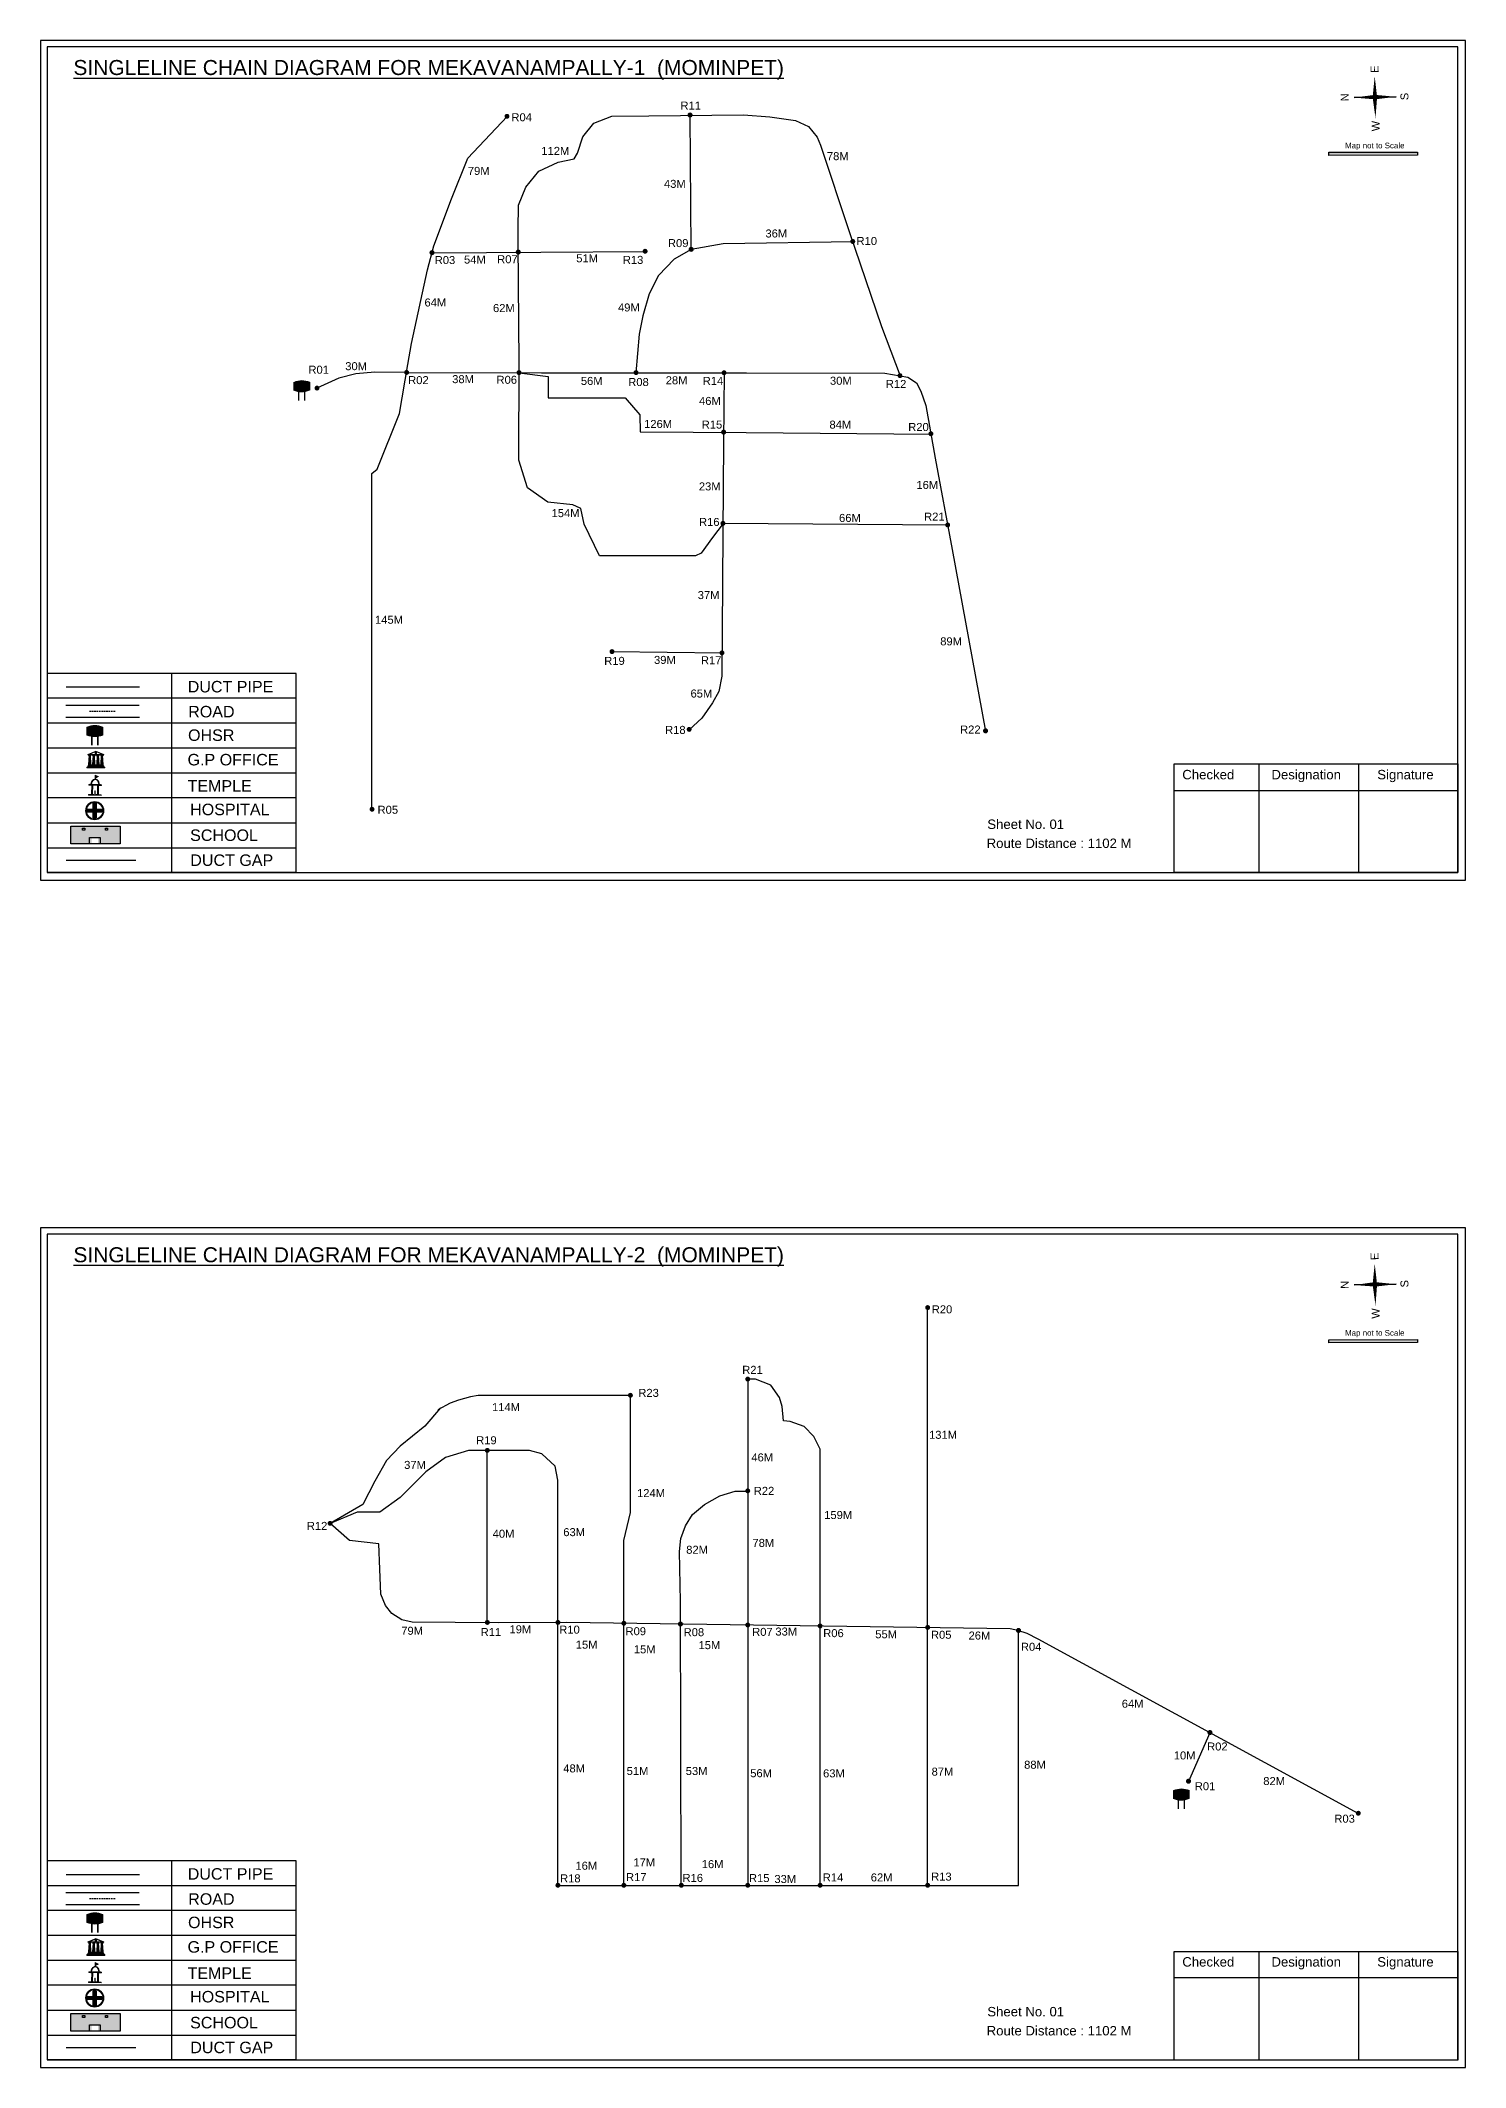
# Model space of a CAD drawing. Header units: inches. Extents: x 1241 to 8862, y 322 to 2472.
# Drawn here: x 1241 to 2131, y 1206 to 2472 of the extents above; entities that cross this region are included whole.
import ezdxf

# ---------------------------------------------------------------- set-up
doc = ezdxf.new("R2010")
doc.units = ezdxf.units.IN
doc.header["$MEASUREMENT"] = 0
doc.linetypes.add('DASHEDX2', pattern=[1.5, 1, -0.5])
for name, color, linetype in [('LANDMARK', 7, 'Continuous'), ('OHT', 7, 'Continuous'), ('pipe', 5, 'Continuous')]:
    doc.layers.add(name, color=color, linetype=linetype)
doc.styles.get("Standard").update_dxf_attribs({"font": 'arial.ttf'})

# ---------------------------------------------------------------- blocks, each defined once
blk = doc.blocks.new('OHT')
at = {"linetype": 'Continuous', "lineweight": 0, "true_color": 0x0ffffc}
blk.add_hatch(color=4, dxfattribs=at).paths.add_polyline_path([(0.01, 1), (0, 1, 0.101323), (-0.4, 0.92), (-0.4, 0.52, 0.194075), (0.4, 0.52), (0.4, 0.92, 0.097877)])
at = {"color": 4, "linetype": 'Continuous', "lineweight": 0, "true_color": 0x0ffffc, "flags": 128}
for points in [[(-0.4, 0.52), (-0.4, 0.92)], [(0.4, 0.52), (0.4, 0.92)]]:
    blk.add_lwpolyline(points, dxfattribs=at)
at = {"color": 4, "linetype": 'Continuous', "lineweight": 0, "true_color": 0x0ffffc, "const_width": 0.075, "flags": 128}
for points in [[(-0.15, 0), (-0.15, 0.48)], [(0.15, 0), (0.15, 0.47)]]:
    blk.add_lwpolyline(points, dxfattribs=at)
at = {"color": 4, "linetype": 'Continuous', "lineweight": 0, "true_color": 0x0ffffc}
for centre, radius, start, end in [((0.01, -0.02), 1.02, 67.3109, 113.4711), ((0, 1.51), 1.07, 247.7682, 291.7007)]:
    blk.add_arc(centre, radius, start, end, dxfattribs=at)
blk = doc.blocks.new('Government_Office')
at = {"linetype": 'Continuous', "lineweight": 0, "true_color": 0xff0000}
for points in [[(-0.5, 0.05), (0.5, 0.05), (0.5, 0), (-0.5, 0)], [(-0.45, 0.08), (-0.45, 0.12), (0.45, 0.12), (0.45, 0.08)], [(-0.4, 0.14), (-0.4, 0.18), (0.4, 0.18), (0.4, 0.14)]]:
    blk.add_hatch(color=1, dxfattribs=at).paths.add_polyline_path(points)
h = blk.add_hatch(color=1, dxfattribs=at)
h.paths.add_polyline_path([(0.44, 0.72), (0.45, 0.75), (0, 0.93), (-0.45, 0.75), (-0.44, 0.72)])
h.paths.add_polyline_path([(0.36, 0.75), (-0.36, 0.75), (0, 0.9)], flags=16)
h.paths.add_polyline_path([(0, 0.78, -1), (0, 0.87, -1)], flags=0)
h = blk.add_hatch(color=1, dxfattribs=at)
edge = h.paths.add_edge_path()
edge.add_line((-0.27, 0.2), (-0.3, 0.68))
edge.add_line((-0.3, 0.68), (-0.29, 0.68))
edge.add_arc((-0.28, 0.69), 0.0176, 225.304, 441.5659)
edge.add_line((-0.28, 0.7), (-0.39, 0.7))
edge.add_arc((-0.39, 0.69), 0.0176, 98.4341, 314.696)
edge.add_line((-0.38, 0.68), (-0.37, 0.68))
edge.add_line((-0.37, 0.68), (-0.4, 0.2))
edge.add_line((-0.4, 0.2), (-0.27, 0.2))
h = blk.add_hatch(color=1, dxfattribs=at)
edge = h.paths.add_edge_path()
edge.add_line((-0.05, 0.2), (-0.07, 0.68))
edge.add_line((-0.07, 0.68), (-0.07, 0.68))
edge.add_arc((-0.05, 0.69), 0.0176, 225.304, 441.5659)
edge.add_line((-0.05, 0.7), (-0.17, 0.7))
edge.add_arc((-0.17, 0.69), 0.0176, 98.4341, 314.696)
edge.add_line((-0.16, 0.68), (-0.15, 0.68))
edge.add_line((-0.15, 0.68), (-0.18, 0.2))
edge.add_line((-0.18, 0.2), (-0.05, 0.2))
h = blk.add_hatch(color=1, dxfattribs=at)
edge = h.paths.add_edge_path()
edge.add_arc((0, 0.83), 0.0467, 90, 270)
edge.add_arc((0, 0.83), 0.0467, 270, 450)
h = blk.add_hatch(color=1, dxfattribs=at)
edge = h.paths.add_edge_path()
edge.add_line((0.18, 0.2), (0.15, 0.68))
edge.add_line((0.15, 0.68), (0.16, 0.68))
edge.add_arc((0.17, 0.69), 0.0176, 225.304, 441.5659)
edge.add_line((0.17, 0.7), (0.05, 0.7))
edge.add_arc((0.05, 0.69), 0.0176, 98.4341, 314.696)
edge.add_line((0.07, 0.68), (0.07, 0.68))
edge.add_line((0.07, 0.68), (0.05, 0.2))
edge.add_line((0.05, 0.2), (0.18, 0.2))
h = blk.add_hatch(color=1, dxfattribs=at)
edge = h.paths.add_edge_path()
edge.add_line((0.4, 0.2), (0.37, 0.68))
edge.add_line((0.37, 0.68), (0.38, 0.68))
edge.add_arc((0.39, 0.69), 0.0176, 225.304, 441.5659)
edge.add_line((0.4, 0.7), (0.28, 0.7))
edge.add_arc((0.28, 0.69), 0.0176, 98.4341, 314.696)
edge.add_line((0.29, 0.68), (0.3, 0.68))
edge.add_line((0.3, 0.68), (0.27, 0.2))
edge.add_line((0.27, 0.2), (0.4, 0.2))
at = {"color": 1, "linetype": 'Continuous', "lineweight": 0, "true_color": 0xff0000, "flags": 128}
for points in [[(-0.5, 0.05), (0.5, 0.05), (0.5, 0), (-0.5, 0)], [(-0.45, 0.75), (-0.44, 0.72), (0.44, 0.72), (0.45, 0.75), (0, 0.93)], [(-0.45, 0.08), (-0.45, 0.12), (0.45, 0.12), (0.45, 0.08)], [(-0.4, 0.14), (-0.4, 0.18), (0.4, 0.18), (0.4, 0.14)], [(-0.36, 0.75), (0.36, 0.75), (0, 0.9)]]:
    blk.add_lwpolyline(points, close=True, dxfattribs=at)
for points in [[(-0.27, 0.2), (-0.3, 0.68), (-0.29, 0.68, 1.379694), (-0.28, 0.7), (-0.39, 0.7, 1.379694), (-0.38, 0.68), (-0.37, 0.68), (-0.4, 0.2)], [(-0.05, 0.2), (-0.07, 0.68), (-0.07, 0.68, 1.379694), (-0.05, 0.7), (-0.17, 0.7, 1.379694), (-0.16, 0.68), (-0.15, 0.68), (-0.18, 0.2)], [(0, 0.87, 1), (0, 0.78, 1)], [(0.18, 0.2), (0.15, 0.68), (0.16, 0.68, 1.379694), (0.17, 0.7), (0.05, 0.7, 1.379694), (0.07, 0.68), (0.07, 0.68), (0.05, 0.2)], [(0.4, 0.2), (0.37, 0.68), (0.38, 0.68, 1.379694), (0.4, 0.7), (0.28, 0.7, 1.379694), (0.29, 0.68), (0.3, 0.68), (0.27, 0.2)]]:
    blk.add_lwpolyline(points, format="xyb", close=True, dxfattribs=at)
blk = doc.blocks.new('Temple')
at = {"linetype": 'Continuous', "lineweight": 0, "true_color": 0xff0000}
h = blk.add_hatch(color=1, dxfattribs=at)
edge = h.paths.add_edge_path()
edge.add_line((0.17, 0.49), (0.22, 0.49))
edge.add_line((0.22, 0.49), (0.22, 0.5))
edge.add_line((0.22, 0.5), (0.31, 0.5))
edge.add_line((0.31, 0.5), (0.31, 0.53))
edge.add_line((0.31, 0.53), (0.26, 0.53))
edge.add_line((0.26, 0.53), (0.26, 0.54))
edge.add_line((0.26, 0.54), (0.2, 0.54))
edge.add_spline(control_points=[(0.2, 0.54), (0.2, 0.59), (0.19, 0.64), (0.14, 0.74), (0.09, 0.79), (0.03, 0.8), (0.02, 0.81), (0.01, 0.81)], knot_values=[4.712389, 4.712389, 4.712389, 4.712389, 5.278166, 5.278166, 6.117402, 6.117402, 6.223801, 6.223801, 6.223801, 6.223801], degree=3, periodic=0)
edge.add_line((0.01, 0.81), (0.01, 0.79))
edge.add_line((0.01, 0.79), (-0.01, 0.79))
edge.add_line((-0.01, 0.79), (-0.01, 0.81))
edge.add_spline(control_points=[(-0.01, 0.81), (-0.05, 0.8), (-0.1, 0.78), (-0.17, 0.7), (-0.2, 0.63), (-0.2, 0.55), (-0.2, 0.55), (-0.2, 0.54)], knot_values=[6.343965, 6.343965, 6.343965, 6.343965, 6.956638, 6.956638, 7.795874, 7.795874, 7.853982, 7.853982, 7.853982, 7.853982], degree=3, periodic=0)
edge.add_line((-0.2, 0.54), (-0.26, 0.54))
edge.add_line((-0.26, 0.54), (-0.26, 0.53))
edge.add_line((-0.26, 0.53), (-0.31, 0.53))
edge.add_line((-0.31, 0.53), (-0.31, 0.5))
edge.add_line((-0.31, 0.5), (-0.22, 0.5))
edge.add_line((-0.22, 0.5), (-0.22, 0.49))
edge.add_line((-0.22, 0.49), (-0.17, 0.49))
edge.add_line((-0.17, 0.49), (-0.17, 0.07))
edge.add_arc((-0.2, 0.07), 0.03, -90, 0, ccw=False)
edge.add_line((-0.2, 0.04), (-0.26, 0.04))
edge.add_line((-0.26, 0.04), (-0.26, 0.03))
edge.add_line((-0.26, 0.03), (-0.31, 0.03))
edge.add_line((-0.31, 0.03), (-0.31, 0))
edge.add_line((-0.31, 0), (0.31, 0))
edge.add_line((0.31, 0), (0.31, 0.03))
edge.add_line((0.31, 0.03), (0.26, 0.03))
edge.add_line((0.26, 0.03), (0.26, 0.04))
edge.add_line((0.26, 0.04), (0.2, 0.04))
edge.add_arc((0.2, 0.07), 0.03, 180, 270, ccw=False)
edge.add_line((0.17, 0.07), (0.17, 0.49))
h.paths.add_polyline_path([(0.12, 0.07, -0.414214), (0.1, 0.04), (0.05, 0.04), (0.05, 0.03), (-0.05, 0.03), (-0.05, 0.04), (-0.1, 0.04, -0.414214), (-0.12, 0.07), (-0.12, 0.5), (0.12, 0.5)], flags=16)
edge = h.paths.add_edge_path(flags=16)
edge.add_ellipse((0, 0.54), major_axis=(0, 0.242), ratio=0.722808, start_angle=270, end_angle=450, ccw=False)
edge.add_line((0.17, 0.54), (-0.17, 0.54))
h.paths.add_polyline_path([(0.01, 0.23), (0.01, 0.07), (-0.01, 0.07), (-0.01, 0.23)], flags=0)
at = {"linetype": 'Continuous', "lineweight": 0, "true_color": 0xe66000}
blk.add_hatch(color=32, dxfattribs=at).paths.add_polyline_path([(-0.01, 1), (0.15, 0.93), (0, 0.85)])
at = {"linetype": 'Continuous', "lineweight": 0, "true_color": 0xff0000}
h = blk.add_hatch(color=1, dxfattribs=at)
edge = h.paths.add_edge_path()
edge.add_line((0.01, 0.86), (0, 0.85))
edge.add_line((0, 0.85), (0, 0.93))
edge.add_line((0, 0.93), (-0.01, 0.93))
edge.add_line((-0.01, 0.93), (-0.01, 0.81))
edge.add_spline(control_points=[(-0.01, 0.81), (0, 0.81), (0, 0.81), (0.01, 0.81)], knot_values=[6.223801, 6.223801, 6.223801, 6.223801, 6.343965, 6.343965, 6.343965, 6.343965], degree=3, periodic=0)
edge.add_line((0.01, 0.81), (0.01, 0.86))
h = blk.add_hatch(color=1, dxfattribs=at)
edge = h.paths.add_edge_path()
edge.add_line((0.01, 0.79), (0.01, 0.81))
edge.add_spline(control_points=[(0.01, 0.81), (0, 0.81), (0, 0.81), (-0.01, 0.81)], knot_values=[6.223801, 6.223801, 6.223801, 6.223801, 6.343965, 6.343965, 6.343965, 6.343965], degree=3, periodic=0)
edge.add_line((-0.01, 0.81), (-0.01, 0.79))
edge.add_line((-0.01, 0.79), (0.01, 0.79))
at = {"color": 1, "linetype": 'Continuous', "lineweight": 0, "true_color": 0xff0000, "flags": 128}
blk.add_lwpolyline([(0.2, 0.54), (0.26, 0.54), (0.26, 0.53), (0.31, 0.53), (0.31, 0.5), (0.22, 0.5), (0.22, 0.49), (0.17, 0.49), (0.17, 0.07, 0.414214), (0.2, 0.04), (0.26, 0.04), (0.26, 0.03), (0.31, 0.03), (0.31, 0), (-0.31, 0), (-0.31, 0.03), (-0.26, 0.03), (-0.26, 0.04), (-0.2, 0.04, 0.414214), (-0.17, 0.07), (-0.17, 0.49), (-0.22, 0.49), (-0.22, 0.5), (-0.31, 0.5), (-0.31, 0.53), (-0.26, 0.53), (-0.26, 0.54), (-0.2, 0.54)], format="xyb", dxfattribs=at)
blk.add_lwpolyline([(-0.17, 0.54), (0.17, 0.54)], dxfattribs=at)
blk.add_lwpolyline([(0.12, 0.5), (0.12, 0.07, -0.414214), (0.1, 0.04), (0.05, 0.04), (0.05, 0.03), (-0.05, 0.03), (-0.05, 0.04), (-0.1, 0.04, -0.414214), (-0.12, 0.07), (-0.12, 0.5)], format="xyb", close=True, dxfattribs=at)
at = {"color": 32, "linetype": 'Continuous', "lineweight": 0, "true_color": 0xe66000, "flags": 128}
blk.add_lwpolyline([(-0.01, 1), (0.15, 0.93), (0, 0.85), (-0.01, 1)], dxfattribs=at)
at = {"color": 1, "linetype": 'Continuous', "lineweight": 0, "true_color": 0xff0000, "flags": 128}
for points in [[(0.01, 0.93), (-0.01, 0.93), (-0.01, 0.79), (0.01, 0.79)], [(0.01, 0.23), (-0.01, 0.23), (-0.01, 0.07), (0.01, 0.07)]]:
    blk.add_lwpolyline(points, close=True, dxfattribs=at)
at = {"color": 1, "linetype": 'Continuous', "lineweight": 0, "true_color": 0xff0000}
blk.add_ellipse((0, 0.54), major_axis=(0, 0.242), ratio=0.722808, start_param=4.712389, end_param=7.853982, dxfattribs=at)
blk.add_open_spline([(0.2, 0.54), (0.2, 0.59), (0.19, 0.64), (0.14, 0.74), (0.09, 0.79), (-0.02, 0.82), (-0.08, 0.79), (-0.17, 0.7), (-0.2, 0.63), (-0.2, 0.55), (-0.2, 0.55), (-0.2, 0.54)], degree=3, knots=[4.712389, 4.712389, 4.712389, 4.712389, 5.278166, 5.278166, 6.117402, 6.117402, 6.956638, 6.956638, 7.795874, 7.795874, 7.853982, 7.853982, 7.853982, 7.853982], dxfattribs=at)
blk = doc.blocks.new('*U15')
at = {"color": 0, "linetype": 'DASHEDX2', "transparency": 16777216}
blk.add_line((-8.2, 0), (8, 0), dxfattribs=at)
blk = doc.blocks.new('Hospital')
at = {"linetype": 'Continuous', "lineweight": 0, "true_color": 0x000000}
h = blk.add_hatch(color=18, dxfattribs=at)
h.paths.add_polyline_path([(-0.5, 0, 1), (0.5, 0, 1)])
h.paths.add_polyline_path([(0.45, 0, -1), (-0.45, 0, -1)], flags=16)
at = {"linetype": 'Continuous', "true_color": 0xff0000}
blk.add_hatch(color=1, dxfattribs=at).paths.add_polyline_path([(-0.39, 0.08), (-0.08, 0.08), (-0.08, 0.39), (0.08, 0.39), (0.08, 0.08), (0.39, 0.08), (0.39, -0.08), (0.08, -0.08), (0.08, -0.39), (-0.08, -0.39), (-0.08, -0.08), (-0.39, -0.08)])
at = {"color": 1, "linetype": 'Continuous', "true_color": 0xff0000, "flags": 128}
blk.add_lwpolyline([(-0.39, 0.08), (-0.08, 0.08), (-0.08, 0.39), (0.08, 0.39), (0.08, 0.08), (0.39, 0.08), (0.39, -0.08), (0.08, -0.08), (0.08, -0.39), (-0.08, -0.39), (-0.08, -0.08), (-0.39, -0.08)], close=True, dxfattribs=at)
at = {"color": 18, "linetype": 'Continuous', "lineweight": 0, "true_color": 0x000000}
for radius in [0.5, 0.446]:
    blk.add_circle((0, 0), radius, dxfattribs=at)
blk = doc.blocks.new('*U17')
at = {"color": 0, "linetype": 'DASHEDX2', "transparency": 16777216}
blk.add_line((-8.2, 0), (8, 0), dxfattribs=at)

msp = doc.modelspace()

# ---------------------------------------------------------------- hatches: boundary and pattern name
at = {"ltscale": 0.5}
h = msp.add_hatch(color=5, dxfattribs=at)
h.dxf.hatch_style = 1
h.paths.add_polyline_path([(1534, 2424.5, 1), (1530.9, 2424.5, 1)])
h = msp.add_hatch(color=5, dxfattribs=at)
h.dxf.hatch_style = 1
h.paths.add_polyline_path([(1648.4, 2425.3, 1), (1645.2, 2425.3, 1)])
at = {"true_color": 0x0093dd}
h = msp.add_hatch(color=142, dxfattribs=at)
h.dxf.hatch_style = 1
h.paths.add_polyline_path([(2045.8, 2402), (2045.8, 2400.1), (2101.3, 2400.2), (2101.3, 2402.1)])
at = {"ltscale": 0.5}
h = msp.add_hatch(color=5, dxfattribs=at)
h.dxf.hatch_style = 1
h.paths.add_polyline_path([(1649.1, 2341.4, 1), (1645.9, 2341.4, 1)])
h = msp.add_hatch(color=5, dxfattribs=at)
h.dxf.hatch_style = 1
h.paths.add_polyline_path([(1750, 2346.3, 1), (1746.9, 2346.3, 1)])
h = msp.add_hatch(color=5, dxfattribs=at)
h.dxf.hatch_style = 1
h.paths.add_polyline_path([(1487.2, 2339.3, 1), (1484, 2339.3, 1)])
h = msp.add_hatch(color=5, dxfattribs=at)
h.dxf.hatch_style = 1
h.paths.add_polyline_path([(1541.1, 2339.7, 1), (1537.9, 2339.7, 1)])
h = msp.add_hatch(color=5, dxfattribs=at)
h.dxf.hatch_style = 1
h.paths.add_polyline_path([(1620.3, 2340.2, 1), (1617.2, 2340.2, 1)])
h = msp.add_hatch(color=5, dxfattribs=at)
h.dxf.hatch_style = 1
h.paths.add_polyline_path([(1415.3, 2254.7, 1), (1412.2, 2254.7, 1)])
h = msp.add_hatch(color=5, dxfattribs=at)
h.dxf.hatch_style = 1
h.paths.add_polyline_path([(1471.3, 2264.5, 1), (1468.2, 2264.5, 1)])
h = msp.add_hatch(color=5, dxfattribs=at)
h.dxf.hatch_style = 1
h.paths.add_polyline_path([(1541.5, 2264.4, 1), (1538.4, 2264.4, 1)])
h = msp.add_hatch(color=5, dxfattribs=at)
h.dxf.hatch_style = 1
h.paths.add_polyline_path([(1614.6, 2264.4, 1), (1611.5, 2264.4, 1)])
h = msp.add_hatch(color=5, dxfattribs=at)
h.dxf.hatch_style = 1
h.paths.add_polyline_path([(1669.6, 2264.3, 1), (1666.5, 2264.3, 1)])
h = msp.add_hatch(color=5, dxfattribs=at)
h.dxf.hatch_style = 1
h.paths.add_polyline_path([(1779.5, 2262.5, 1), (1776.4, 2262.5, 1)])
h = msp.add_hatch(color=5, dxfattribs=at)
h.dxf.hatch_style = 1
h.paths.add_polyline_path([(1669.4, 2227.2, 1), (1666.2, 2227.2, 1)])
h = msp.add_hatch(color=5, dxfattribs=at)
h.dxf.hatch_style = 1
h.paths.add_polyline_path([(1798.8, 2226.2, 1), (1795.7, 2226.2, 1)])
h = msp.add_hatch(color=5, dxfattribs=at)
h.dxf.hatch_style = 1
h.paths.add_polyline_path([(1668.9, 2170.2, 1), (1665.8, 2170.2, 1)])
h = msp.add_hatch(color=5, dxfattribs=at)
h.dxf.hatch_style = 1
h.paths.add_polyline_path([(1809.3, 2169.2, 1), (1806.2, 2169.2, 1)])
h = msp.add_hatch(color=5, dxfattribs=at)
h.dxf.hatch_style = 1
h.paths.add_polyline_path([(1599.6, 2090.1, 1), (1596.5, 2090.1, 1)])
h = msp.add_hatch(color=5, dxfattribs=at)
h.dxf.hatch_style = 1
h.paths.add_polyline_path([(1668.3, 2089.3, 1), (1665.2, 2089.3, 1)])
h = msp.add_hatch(color=5, dxfattribs=at)
h.dxf.hatch_style = 1
h.paths.add_polyline_path([(1647.8, 2041.5, 1), (1644.7, 2041.5, 1)])
h = msp.add_hatch(color=5, dxfattribs=at)
h.dxf.hatch_style = 1
h.paths.add_polyline_path([(1833, 2040.6, 1), (1829.8, 2040.6, 1)])
h = msp.add_hatch(color=5, dxfattribs=at)
h.dxf.hatch_style = 1
h.paths.add_polyline_path([(1449.7, 1991.6, 1), (1446.6, 1991.6, 1)])
at = {"true_color": 0xc8c92d}
h = msp.add_hatch(color=52, dxfattribs=at)
h.dxf.hatch_style = 1
h.paths.add_polyline_path([(1266, 1981), (1259.9, 1981), (1259.9, 1969.9), (1266, 1969.9)])
h.paths.add_polyline_path([(1290.9, 1981), (1284.7, 1981), (1284.7, 1969.9), (1290.9, 1969.9)])
at = {"true_color": 0x293189}
h = msp.add_hatch(color=177, dxfattribs=at)
h.dxf.hatch_style = 1
h.paths.add_polyline_path([(1284.7, 1981), (1266, 1981), (1266, 1969.9), (1273, 1969.9), (1273, 1973.6), (1276.9, 1973.6), (1276.9, 1969.9), (1284.7, 1969.9)])
h.paths.add_polyline_path([(1268.7, 1978.5), (1267.3, 1978.5), (1267.3, 1979.8), (1268.7, 1979.8)], flags=16)
h.paths.add_polyline_path([(1281.6, 1978.5), (1281.6, 1979.8), (1282.9, 1979.8), (1282.9, 1978.5)], flags=16)
at = {"ltscale": 0.5}
h = msp.add_hatch(color=5, dxfattribs=at)
h.dxf.hatch_style = 1
h.paths.add_polyline_path([(1796.8, 1680.3, 1), (1793.7, 1680.3, 1)])
at = {"true_color": 0x0093dd}
h = msp.add_hatch(color=142, dxfattribs=at)
h.dxf.hatch_style = 1
h.paths.add_polyline_path([(2045.8, 1660.2), (2045.8, 1658.3), (2101.3, 1658.5), (2101.3, 1660.3)])
at = {"ltscale": 0.5}
h = msp.add_hatch(color=5, dxfattribs=at)
h.dxf.hatch_style = 1
h.paths.add_polyline_path([(1684.4, 1635.6, 1), (1681.3, 1635.6, 1)])
h = msp.add_hatch(color=5, dxfattribs=at)
h.dxf.hatch_style = 1
h.paths.add_polyline_path([(1611.1, 1625.5, 1), (1608, 1625.5, 1)])
h = msp.add_hatch(color=5, dxfattribs=at)
h.dxf.hatch_style = 1
h.paths.add_polyline_path([(1521.7, 1591.1, 1), (1518.6, 1591.1, 1)])
h = msp.add_hatch(color=5, dxfattribs=at)
h.dxf.hatch_style = 1
h.paths.add_polyline_path([(1684.4, 1565.8, 1), (1681.3, 1565.8, 1)])
h = msp.add_hatch(color=5, dxfattribs=at)
h.dxf.hatch_style = 1
h.paths.add_polyline_path([(1423.5, 1545.5, 1), (1420.4, 1545.5, 1)])
h = msp.add_hatch(color=5, dxfattribs=at)
h.dxf.hatch_style = 1
h.paths.add_polyline_path([(1521.7, 1483.6, 1), (1518.6, 1483.6, 1)])
h = msp.add_hatch(color=5, dxfattribs=at)
h.dxf.hatch_style = 1
h.paths.add_polyline_path([(1565.8, 1483.6, 1), (1562.7, 1483.6, 1)])
h = msp.add_hatch(color=5, dxfattribs=at)
h.dxf.hatch_style = 1
h.paths.add_polyline_path([(1607, 1483.1, 1), (1603.9, 1483.1, 1)])
h = msp.add_hatch(color=5, dxfattribs=at)
h.dxf.hatch_style = 1
h.paths.add_polyline_path([(1642.4, 1482.6, 1), (1639.2, 1482.6, 1)])
h = msp.add_hatch(color=5, dxfattribs=at)
h.dxf.hatch_style = 1
h.paths.add_polyline_path([(1684.4, 1482, 1), (1681.3, 1482, 1)])
h = msp.add_hatch(color=5, dxfattribs=at)
h.dxf.hatch_style = 1
h.paths.add_polyline_path([(1729.6, 1481.4, 1), (1726.5, 1481.4, 1)])
h = msp.add_hatch(color=5, dxfattribs=at)
h.dxf.hatch_style = 1
h.paths.add_polyline_path([(1796.8, 1480.5, 1), (1793.7, 1480.5, 1)])
h = msp.add_hatch(color=5, dxfattribs=at)
h.dxf.hatch_style = 1
h.paths.add_polyline_path([(1853.6, 1478.6, 1), (1850.4, 1478.6, 1)])
h = msp.add_hatch(color=5, dxfattribs=at)
h.dxf.hatch_style = 1
h.paths.add_polyline_path([(1973.2, 1414.8, 1), (1970, 1414.8, 1)])
h = msp.add_hatch(color=5, dxfattribs=at)
h.dxf.hatch_style = 1
h.paths.add_polyline_path([(1959.8, 1384.4, 1), (1956.6, 1384.4, 1)])
h = msp.add_hatch(color=5, dxfattribs=at)
h.dxf.hatch_style = 1
h.paths.add_polyline_path([(2065.8, 1364.4, 1), (2062.7, 1364.4, 1)])
h = msp.add_hatch(color=5, dxfattribs=at)
h.dxf.hatch_style = 1
h.paths.add_polyline_path([(1565.8, 1319.4, 1), (1562.7, 1319.4, 1)])
h = msp.add_hatch(color=5, dxfattribs=at)
h.dxf.hatch_style = 1
h.paths.add_polyline_path([(1607, 1319.4, 1), (1603.9, 1319.4, 1)])
h = msp.add_hatch(color=5, dxfattribs=at)
h.dxf.hatch_style = 1
h.paths.add_polyline_path([(1642.9, 1319.4, 1), (1639.8, 1319.4, 1)])
h = msp.add_hatch(color=5, dxfattribs=at)
h.dxf.hatch_style = 1
h.paths.add_polyline_path([(1684.4, 1319.4, 1), (1681.3, 1319.4, 1)])
h = msp.add_hatch(color=5, dxfattribs=at)
h.dxf.hatch_style = 1
h.paths.add_polyline_path([(1729.6, 1319.4, 1), (1726.5, 1319.4, 1)])
h = msp.add_hatch(color=5, dxfattribs=at)
h.dxf.hatch_style = 1
h.paths.add_polyline_path([(1796.8, 1319.4, 1), (1793.7, 1319.4, 1)])
at = {"true_color": 0xc8c92d}
h = msp.add_hatch(color=52, dxfattribs=at)
h.dxf.hatch_style = 1
h.paths.add_polyline_path([(1266, 1239.3), (1259.9, 1239.3), (1259.9, 1228.2), (1266, 1228.2)])
h.paths.add_polyline_path([(1290.9, 1239.3), (1284.7, 1239.3), (1284.7, 1228.2), (1290.9, 1228.2)])
at = {"true_color": 0x293189}
h = msp.add_hatch(color=177, dxfattribs=at)
h.dxf.hatch_style = 1
h.paths.add_polyline_path([(1284.7, 1239.3), (1266, 1239.3), (1266, 1228.2), (1273, 1228.2), (1273, 1231.8), (1276.9, 1231.8), (1276.9, 1228.2), (1284.7, 1228.2)])
h.paths.add_polyline_path([(1268.7, 1236.8), (1267.3, 1236.8), (1267.3, 1238.1), (1268.7, 1238.1)], flags=16)
h.paths.add_polyline_path([(1281.6, 1236.8), (1281.6, 1238.1), (1282.9, 1238.1), (1282.9, 1236.8)], flags=16)

# ---------------------------------------------------------------- linework, layer by layer
for p, q in [((2087.9, 2436.7), (2061.6, 2436.2)), ((2061.6, 2436.2), (2087.9, 2436.7)), ((2087.9, 2436.7), (2061.6, 2436.2)), ((2074.8, 2436.4), (2087.9, 2436.7)), ((1245.2, 2076.5), (1245.2, 1953.2)), ((1322.9, 2076.5), (1322.9, 1952)), ((1400.7, 2060.9), (1245.2, 2060.9)), ((1256.8, 2056.6), (1302.7, 2056.6)), ((1400.7, 2045.4), (1245.2, 2045.4)), ((1256.8, 2049.1), (1302.9, 2049.1)), ((1400.7, 2029.8), (1245.2, 2029.8)), ((1400.7, 2014.2), (1245.2, 2014.2)), ((1400.7, 1998.7), (1245.2, 1998.7)), ((1245.2, 1983.1), (1400.7, 1983.1)), ((1245.2, 1967.6), (1400.7, 1967.6)), ((1245.2, 1953.2), (1245.2, 1952)), ((1245.2, 1953), (1245.2, 1952)), ((1400.7, 1952), (1245.2, 1952)), ((2087.9, 1694.9), (2061.6, 1694.4)), ((2061.6, 1694.4), (2087.9, 1694.9)), ((2087.9, 1694.9), (2061.6, 1694.4)), ((2074.8, 1694.7), (2087.9, 1694.9)), ((1245.2, 1334.7), (1245.2, 1211.5)), ((1322.9, 1334.7), (1322.9, 1210.3)), ((1400.7, 1319.1), (1245.2, 1319.1)), ((1256.8, 1314.8), (1302.7, 1314.8)), ((1256.8, 1307.3), (1302.9, 1307.3)), ((1400.7, 1303.6), (1245.2, 1303.6)), ((1400.7, 1288), (1245.2, 1288)), ((1400.7, 1272.5), (1245.2, 1272.5)), ((1400.7, 1256.9), (1245.2, 1256.9)), ((1245.2, 1241.4), (1400.7, 1241.4)), ((1245.2, 1225.8), (1400.7, 1225.8)), ((1245.2, 1211.5), (1245.2, 1210.3)), ((1245.2, 1211.2), (1245.2, 1210.3)), ((1400.7, 1210.3), (1245.2, 1210.3))]:
    msp.add_line(p, q)
at = {"color": 1}
for p, q in [((2061.6, 2436.2), (2074.8, 2436.4)), ((2061.6, 1694.4), (2074.8, 1694.7))]:
    msp.add_line(p, q, dxfattribs=at)
at = {"color": 242, "true_color": 0xcd2027}
for p, q in [((2002.2, 2019.9), (2002.2, 1952)), ((2064.4, 2019.9), (2064.4, 1952)), ((1949.3, 2003.4), (2126.5, 2003.4)), ((2002.2, 1278.1), (2002.2, 1210.2)), ((2064.4, 1278.1), (2064.4, 1210.2)), ((1949.3, 1261.7), (2126.5, 1261.7))]:
    msp.add_line(p, q, dxfattribs=at)
for points in [[(1241.1, 2471.8), (1241.1, 1947.3), (2131.2, 1947.3), (2131.2, 2471.8)], [(1245.2, 2467.8), (1245.2, 1952), (2126.5, 1952), (2126.5, 2467.8)], [(1290.9, 1981), (1290.9, 1969.9), (1259.9, 1969.9), (1259.9, 1981)], [(1268.7, 1979.8), (1268.7, 1978.5), (1267.3, 1978.5), (1267.3, 1979.8)], [(1281.6, 1978.5), (1281.6, 1979.8), (1282.9, 1979.8), (1282.9, 1978.5)], [(1241.1, 1730.1), (1241.1, 1205.6), (2131.2, 1205.6), (2131.2, 1730.1)], [(1245.2, 1726.1), (1245.2, 1210.3), (2126.5, 1210.3), (2126.5, 1726.1)], [(1290.9, 1239.3), (1290.9, 1228.2), (1259.9, 1228.2), (1259.9, 1239.3)], [(1268.7, 1238.1), (1268.7, 1236.8), (1267.3, 1236.8), (1267.3, 1238.1)], [(1281.6, 1236.8), (1281.6, 1238.1), (1282.9, 1238.1), (1282.9, 1236.8)]]:
    msp.add_lwpolyline(points, close=True)
at = {"color": 142, "true_color": 0x0093dd}
for points in [[(2101.3, 2400.2), (2045.8, 2400.1), (2045.8, 2402), (2101.3, 2402.1), (2101.3, 2400.2)], [(2101.3, 1658.5), (2045.8, 1658.3), (2045.8, 1660.2), (2101.3, 1660.3), (2101.3, 1658.5)]]:
    msp.add_lwpolyline(points, dxfattribs=at)
for points in [[(1400.7, 1952), (1400.7, 2076.5), (1245.2, 2076.5)], [(1271.7, 1969.9), (1271.7, 1974), (1278.2, 1974), (1278.2, 1969.9)], [(1400.7, 1210.3), (1400.7, 1334.7), (1245.2, 1334.7)], [(1271.7, 1228.2), (1271.7, 1232.3), (1278.2, 1232.3), (1278.2, 1228.2)]]:
    msp.add_lwpolyline(points)
at = {"color": 242, "true_color": 0xcd2027}
for points in [[(2126.5, 1952), (1949.3, 1952), (1949.3, 2019.9), (2126.5, 2019.9)], [(2126.5, 1210.2), (1949.3, 1210.2), (1949.3, 1278.1), (2126.5, 1278.1)]]:
    msp.add_lwpolyline(points, close=True, dxfattribs=at)
for points in [[(2076, 2436.5), (2073.2, 2436.4), (2074.5, 2449.6)], [(2076, 2436.5), (2073.2, 2436.4), (2074.5, 2449.6)], [(2076, 2436.5), (2073.2, 2436.4), (2075, 2423.3)], [(2076, 2436.5), (2073.2, 2436.4), (2075, 2423.3)], [(2074.8, 2435.1), (2074.7, 2437.9), (2087.9, 2436.7)], [(2074.8, 2435.1), (2074.7, 2437.9), (2087.9, 2436.7)], [(2076, 1694.7), (2073.2, 1694.7), (2074.5, 1707.8)], [(2076, 1694.7), (2073.2, 1694.7), (2074.5, 1707.8)], [(2076, 1694.7), (2073.2, 1694.7), (2075, 1681.5)], [(2076, 1694.7), (2073.2, 1694.7), (2075, 1681.5)], [(2074.8, 1693.4), (2074.7, 1696.2), (2087.9, 1694.9)], [(2074.8, 1693.4), (2074.7, 1696.2), (2087.9, 1694.9)]]:
    msp.add_solid(points)
at = {"color": 1}
for points in [[(2074.8, 2435.1), (2074.7, 2437.9), (2061.6, 2436.2)], [(2074.8, 2435.1), (2074.7, 2437.9), (2061.6, 2436.2)], [(2074.8, 1693.4), (2074.7, 1696.2), (2061.6, 1694.4)], [(2074.8, 1693.4), (2074.7, 1696.2), (2061.6, 1694.4)]]:
    msp.add_solid(points, dxfattribs=at)
at = {"layer": 'OHT', "color": 5}
for p, q in [((1257, 2068), (1302.9, 2068)), ((1257, 1326.2), (1302.9, 1326.2))]:
    msp.add_line(p, q, dxfattribs=at)
at = {"layer": 'OHT', "color": 1}
for p, q in [((1257, 1959.8), (1300.6, 1959.8)), ((1257, 1218), (1300.6, 1218))]:
    msp.add_line(p, q, dxfattribs=at)
at = {"layer": 'pipe'}
msp.add_line((1971.6, 1414.6), (1958.2, 1384.2), dxfattribs=at)
for points in [[(1448.1, 1991.4), (1448.1, 2201.4), (1451.3, 2204), (1465.4, 2238.8), (1470.6, 2269.4), (1472.8, 2282.5), (1482.7, 2328.5), (1486.8, 2343.6), (1497.7, 2373), (1508, 2398.4), (1532.5, 2424.4)], [(1667.4, 2170.1), (1660.8, 2161.4), (1653.7, 2151.5), (1650.3, 2150), (1590.2, 2149.9), (1580.6, 2169.7), (1578.5, 2179.4), (1578.2, 2179.7), (1573.5, 2181.7), (1558, 2183.4), (1545.2, 2192.5), (1539.9, 2209.7), (1540, 2270.3), (1539.5, 2345.5), (1539.4, 2353.7), (1539.6, 2368.9), (1544.2, 2380.3), (1552.3, 2390.3), (1564.5, 2395.9), (1574.4, 2397.9), (1576.5, 2401.5), (1579.8, 2411.6), (1586.6, 2420.2), (1598, 2424.6), (1621.1, 2424.9), (1680.2, 2425.4), (1696.7, 2424.1), (1712.6, 2421.8), (1720.7, 2418.2), (1726.2, 2411.4), (1728.3, 2406.5), (1746.5, 2351.9), (1766.5, 2293.2), (1778, 2262.4)], [(1647.5, 2341.2), (1646.8, 2425.1)], [(1748.5, 2346.1), (1667.5, 2344.8), (1647.4, 2341.2), (1636.9, 2335.2), (1627.1, 2325.1), (1621.3, 2313.7), (1617.4, 2299.8), (1615.1, 2288.4), (1613, 2264.2)], [(1485.6, 2339.2), (1553.5, 2339.6), (1618.7, 2340.1)], [(1469.7, 2264.4), (1449.9, 2264.6), (1438, 2263.6), (1427.4, 2260.9), (1413.7, 2254.6)], [(1469.7, 2264.4), (1554, 2264.3), (1682.1, 2264.2), (1768.5, 2264.1), (1782.8, 2261.5), (1788.2, 2258.1), (1790.9, 2252.8), (1794, 2243.9), (1800, 2210.9), (1810.5, 2153.9), (1831.4, 2040.4)], [(1540, 2264.3), (1558.2, 2262), (1558.2, 2248.7), (1606.2, 2248.7), (1615.5, 2238), (1615.7, 2227.4), (1681.8, 2226.9), (1797.2, 2226)], [(1668.1, 2264.2), (1667.8, 2221), (1667.3, 2164.1), (1666.9, 2103.1), (1666.6, 2074.7), (1664.8, 2065.2), (1660.9, 2058), (1654.1, 2048.6), (1646.2, 2041.3)], [(1807.7, 2169), (1667.4, 2170.1)], [(1666.8, 2089.1), (1598.1, 2090)], [(1795.2, 1319.2), (1795.2, 1680.2)], [(1728, 1319.2), (1728, 1591.8), (1724.1, 1599.7), (1718, 1605.9), (1709.4, 1609.2), (1705.2, 1609.6), (1704.3, 1618.4), (1702.7, 1624.1), (1697.3, 1631.9), (1687.7, 1635.5), (1682.9, 1635.5), (1682.9, 1319.2)], [(1605.5, 1319.2), (1605.5, 1534.7), (1609.6, 1552.3), (1609.6, 1625.4), (1514.5, 1625.4), (1509.7, 1624.6), (1502.2, 1622.4), (1496.9, 1620.5), (1489.3, 1616.4)], [(1491, 1617.7), (1481.1, 1606.2), (1465.7, 1593.8), (1457.2, 1584.7), (1449.8, 1571.9), (1442.3, 1557.2), (1421.9, 1545.3)], [(1564.2, 1319.2), (1564.2, 1572.5), (1562.6, 1581.2), (1554.3, 1589), (1546.5, 1591), (1508.3, 1591), (1494, 1586.7), (1481.8, 1577.7), (1474.1, 1570), (1465.7, 1561.7), (1453, 1552.4), (1438.9, 1552.4), (1421.9, 1545.3)], [(1520.1, 1483.5), (1520.1, 1591)], [(1641.3, 1319.2), (1640.8, 1496.6), (1640.3, 1528), (1641.1, 1536), (1643.9, 1543.9), (1648.4, 1551), (1655.8, 1557.2), (1665.5, 1562.7), (1674.9, 1565.7), (1682.9, 1565.7)], [(2064.2, 1364.2), (1864.2, 1473.1), (1857.3, 1476.7), (1851.6, 1478.6), (1846.8, 1479.6), (1569.8, 1483.5), (1527, 1483.4), (1473.2, 1483.8), (1466.8, 1485.2), (1460.5, 1489.2), (1456.5, 1494.1), (1453.7, 1501.3), (1453, 1516.9), (1452.4, 1532.6), (1434, 1534.7), (1421.9, 1545.3)], [(1852, 1319.2), (1852, 1478.5)], [(1564.2, 1319.2), (1852, 1319.2)]]:
    msp.add_lwpolyline(points, dxfattribs=at)

# ---------------------------------------------------------------- block references
at = {"linetype": 'DASHEDX2'}
for name, p in [('*U15', (1279.8, 2052.8)), ('*U17', (1279.8, 1311.1))]:
    msp.add_blockref(name, p, dxfattribs=at)
at = {"layer": 'LANDMARK'}
for name, p, xscale, yscale, zscale in [('Government_Office', (1275.6, 2017.4), 11.32114773247135, 11.32114773247135, 11.32114773247135), ('Hospital', (1274.9, 1990.7), 11.41772014427468, 11.41772014427468, 11.41772014427468), ('Government_Office', (1275.6, 1275.6), 11.32114773247135, 11.32114773247135, 11.32114773247135), ('Hospital', (1274.9, 1249), 11.41772014427468, 11.41772014427468, 11.41772014427468)]:
    msp.add_blockref(name, p, dxfattribs=dict(at, xscale=xscale, yscale=yscale, zscale=zscale))
at = {"layer": 'LANDMARK', "xscale": 12.62452535729322, "yscale": 12.62452535729322, "zscale": 12.62452535729322, "rotation": 358.3713438591284}
for p in [(1275, 2000.3), (1275, 1258.5)]:
    msp.add_blockref('Temple', p, dxfattribs=at)
at = {"layer": 'OHT', "xscale": 12.45189723782068, "yscale": 12.45189723782068, "zscale": 12.45189723782068}
for p in [(1404.2, 2246.9), (1275, 2031.5), (1953.7, 1367.1), (1275, 1289.7)]:
    msp.add_blockref('OHT', p, dxfattribs=at)

# ---------------------------------------------------------------- texts
at = {"color": 242, "true_color": 0xcd2027}
for s, p in [('%%USINGLELINE CHAIN DIAGRAM FOR MEKAVANAMPALLY-1  (MOMINPET)', (1261.6, 2450.3)), ('%%USINGLELINE CHAIN DIAGRAM FOR MEKAVANAMPALLY-2  (MOMINPET)', (1261.6, 1708.6))]:
    msp.add_text(s, height=9.375, dxfattribs=at).set_placement(p)
for s, p in [('E', (2076.9, 2451.7)), ('N', (2058.3, 2433.9)), ('S', (2095.6, 2434.6)), ('W', (2077.6, 2415.2)), ('E', (2076.9, 1710)), ('S', (2095.6, 1692.9)), ('N', (2058.3, 1692.1)), ('W', (2077.6, 1673.4))]:
    msp.add_text(s, height=4.95, rotation=91.0063).set_placement(p)
for s, height, p in [('R11', 5, (1640.8, 2428.7)), ('R04', 5, (1535.2, 2421.4)), ('Map not to Scale', 3.542, (2056, 2404.5)), ('112M', 5, (1553.9, 2400.4)), ('78M', 5, (1732.3, 2397.1)), ('79M', 5, (1508, 2387.9)), ('43M', 5, (1630.5, 2379.8)), ('R09', 5, (1633, 2342.8)), ('36M', 5, (1693.9, 2348.8)), ('R10', 5, (1750.8, 2344.1)), ('R03', 5, (1487.3, 2332.2)), ('54M', 5, (1505.6, 2332.5)), ('R07', 5, (1526.3, 2332.7)), ('51M', 5, (1575.7, 2333.3)), ('R13', 5, (1604.8, 2332.3)), ('64M', 5, (1480.9, 2305.7)), ('62M', 5, (1523.7, 2302.2)), ('49M', 5, (1601.8, 2302.6)), ('R01', 5, (1408.4, 2263.7)), ('30M', 5, (1431.4, 2265.9)), ('R02', 5, (1470.7, 2257.2)), ('38M', 5, (1498.2, 2257.8)), ('R06', 5, (1525.9, 2257.4)), ('56M', 5, (1578.6, 2256.7)), ('R08', 5, (1608.2, 2256)), ('28M', 5, (1631.6, 2257.1)), ('R14', 5, (1654.7, 2256.7)), ('30M', 5, (1734.2, 2256.8)), ('R12', 5, (1769.1, 2254.8)), ('46M', 5, (1652.4, 2244.2)), ('126M', 5, (1618.1, 2229.8)), ('R15', 5, (1654.1, 2229.4)), ('84M', 5, (1733.9, 2229.4)), ('R20', 5, (1783.1, 2227.9)), ('23M', 5, (1652.3, 2190.8)), ('16M', 5, (1788.2, 2191.7)), ('154M', 5, (1560.3, 2174.1)), ('R16', 5, (1652.4, 2168.6)), ('66M', 5, (1739.9, 2171.1)), ('R21', 5, (1793, 2171.9)), ('37M', 5, (1651.6, 2122.9)), ('145M', 5, (1450, 2107.5)), ('89M', 5, (1803.1, 2094)), ('R19', 5, (1593.2, 2081.8)), ('39M', 5, (1624.3, 2082.4)), ('R17', 5, (1653.6, 2082.2)), ('DUCT PIPE', 7.18, (1333, 2064.6)), ('65M', 5, (1647.1, 2061.4)), ('ROAD ', 7.18, (1333.3, 2049)), ('OHSR', 7.18, (1333.2, 2034.3)), ('R18', 5, (1631.2, 2038.7)), ('R22', 5, (1815.5, 2038.9)), ('G.P OFFICE', 7.18, (1332.9, 2019)), ('Checked', 5.89, (1954.3, 2010.3)), ('Designation', 5.886, (2010, 2010.3)), ('Signature', 5.89, (2076.1, 2010.3)), ('TEMPLE', 7.18, (1332.9, 2002.6)), ('HOSPITAL', 7.18, (1334.5, 1987.9)), ('R05', 5, (1451.6, 1988.8)), ('SCHOOL', 7.18, (1334.5, 1971.8)), ('Sheet No. 01', 5.886, (1832.5, 1979.3)), ('DUCT GAP', 7.18, (1334.6, 1956.2)), ('Route Distance : 1102 M', 5.886, (1832.1, 1967.4)), ('R20', 5, (1797.8, 1676.7)), ('Map not to Scale', 3.542, (2056, 1662.7)), ('R21', 5, (1679.4, 1638.9)), ('R23', 5, (1614.5, 1624.5)), ('114M', 5, (1523.1, 1615.6)), ('R19', 5, (1513.2, 1594.9)), ('131M', 5, (1796.1, 1598.3)), ('37M', 5, (1468.2, 1579.5)), ('46M', 5, (1685.1, 1584.2)), ('124M', 5, (1613.7, 1561.9)), ('R22', 5, (1686.6, 1563.3)), ('R12', 5, (1407.4, 1541.4)), ('159M', 5, (1730.6, 1548.2)), ('40M', 5, (1523.5, 1536.5)), ('63M', 5, (1567.6, 1537.5)), ('78M', 5, (1685.8, 1530.8)), ('82M', 5, (1644.4, 1526.5)), ('19M', 5, (1534, 1476.8)), ('R10', 5, (1565.1, 1476.6)), ('79M', 5, (1466.4, 1475.9)), ('R11', 5, (1516, 1475.1)), ('15M', 5, (1575.4, 1467.2)), ('R09', 5, (1606.5, 1475.6)), ('15M', 5, (1611.7, 1464.3)), ('R08', 5, (1642.8, 1475)), ('15M', 5, (1652.1, 1466.9)), ('R07', 5, (1685.6, 1475.2)), ('33M', 5, (1700.1, 1475.4)), ('R06', 5, (1730, 1474.4)), ('55M', 5, (1762.5, 1473.7)), ('R05', 5, (1797.3, 1473.4)), ('26M', 5, (1820.8, 1472.9)), ('R04', 5, (1853.5, 1465.9)), ('64M', 5, (1916.5, 1430.3)), ('R02', 5, (1969.8, 1403.6)), ('48M', 5, (1567.6, 1389.9)), ('51M', 5, (1607.2, 1388.3)), ('53M', 5, (1644.1, 1388.3)), ('87M', 5, (1797.7, 1387.9)), ('88M', 5, (1855.5, 1392.2)), ('10M', 5, (1949, 1398)), ('56M', 5, (1684.4, 1386.9)), ('63M', 5, (1729.9, 1386.8)), ('R01', 5, (1962.1, 1378.8)), ('82M', 5, (2004.9, 1382)), ('R03', 5, (2049.3, 1358.5)), ('DUCT PIPE', 7.18, (1333, 1322.9)), ('16M', 5, (1575.2, 1329.1)), ('17M', 5, (1611.4, 1331.2)), ('16M', 5, (1654.1, 1330.1)), ('R18', 5, (1565.6, 1321.2)), ('R17', 5, (1606.8, 1322)), ('R16', 5, (1642.1, 1321.5)), ('R15', 5, (1683.6, 1321.4)), ('33M', 5, (1699.5, 1320.8)), ('R14', 5, (1729.7, 1321.8)), ('62M', 5, (1759.7, 1321.8)), ('R13', 5, (1797.4, 1322.3)), ('ROAD ', 7.18, (1333.3, 1307.2)), ('OHSR', 7.18, (1333.2, 1292.6)), ('G.P OFFICE', 7.18, (1332.9, 1277.3)), ('TEMPLE', 7.18, (1332.9, 1260.9)), ('Checked', 5.89, (1954.3, 1268.6)), ('Designation', 5.886, (2010, 1268.6)), ('Signature', 5.89, (2076.1, 1268.6)), ('HOSPITAL', 7.18, (1334.5, 1246.2)), ('Sheet No. 01', 5.886, (1832.5, 1237.5)), ('SCHOOL', 7.18, (1334.5, 1230)), ('Route Distance : 1102 M', 5.886, (1832.1, 1225.6)), ('DUCT GAP', 7.18, (1334.6, 1214.5))]:
    msp.add_text(s, height=height).set_placement(p)

doc.saveas('drawing.dxf')
